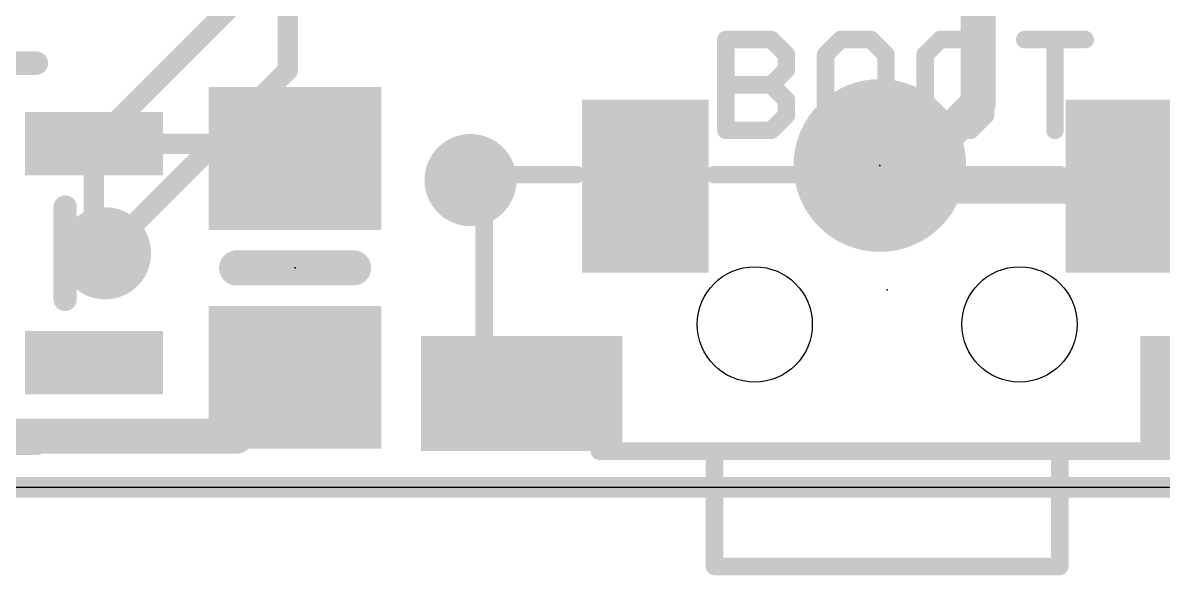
# Model space of a CAD drawing. Extents: x -12.7 to 25.5, y -9.7 to 9.7.
# Drawn here: x 9.57 to 19.48, y -9.65 to -4.86 of the extents above; entities that cross this region are included whole.
import ezdxf

# ---------------------------------------------------------------- set-up
doc = ezdxf.new("R2010")
doc.units = 0
for name, color, linetype in [('1', 12, 'CONTINUOUS'), ('16', 132, 'CONTINUOUS'), ('18', 110, 'CONTINUOUS'), ('20', 53, 'CONTINUOUS'), ('21', 40, 'CONTINUOUS'), ('23', 53, 'CONTINUOUS'), ('24', 53, 'CONTINUOUS')]:
    doc.layers.add(name, color=color, linetype=linetype)

# ---------------------------------------------------------------- blocks, each defined once
blk = doc.blocks.new('RECT')
blk.add_solid([(-0.5, -0.5), (0.5, -0.5), (-0.5, 0.5), (0.5, 0.5)])
blk = doc.blocks.new('PIE')
at = {"const_width": 0.5}
blk.add_lwpolyline([(0, -0.25, 1), (0, 0.25, 1), (0, -0.25)], format="xyb", dxfattribs=at)
blk = doc.blocks.new('ROUNDV')
at = {"const_width": 0.5}
blk.add_lwpolyline([(0, -0.25, 1), (0, 0.25, 1), (0, -0.25)], format="xyb", dxfattribs=at)

msp = doc.modelspace()

# ---------------------------------------------------------------- linework, layer by layer
at = {"layer": '1'}
for points, const_width in [([(17.8736, -4.1006), (17.8736, -5.5579)], 0.3048), ([(10.1901, -5.908), (11.518, -4.5801)], 0.1778), ([(17.0815, -6.35), (17.8736, -5.5579)], 0.3048), ([(10.1901, -5.908), (11.811, -5.908)], 0.1778), ([(10.1901, -5.908), (10.1901, -6.858)], 0.1778), ([(11.811, -5.908), (11.938, -6.035)], 0.1778), ([(17.156, -6.2755), (17.0815, -6.35)], 0.3048), ([(19.1815, -6.2755), (17.156, -6.2755)], 0.3048), ([(10.287, -6.858), (10.1901, -6.858)], 0.1778), ([(11.4275, -8.4455), (11.938, -7.935)], 0.3048), ([(6.4795, -8.4455), (11.4275, -8.4455)], 0.3048), ([(25.4, -8.89), (0, -8.89)], 0.1778)]:
    msp.add_lwpolyline(points, dxfattribs=dict(at, const_width=const_width))
for points, const_width in [([(17.9275, -5.6118, 1), (17.8197, -5.504)], 0.1524), ([(17.7974, -5.5579, 1), (17.9498, -5.5579)], 0.1524), ([(10.1901, -5.8636, 1), (10.1901, -5.9525)], 0.0889), ([(10.2346, -5.908, 1), (10.1457, -5.908)], 0.0889), ([(10.1587, -5.8766, 1), (10.2215, -5.9394)], 0.0889), ([(11.8424, -5.8766, 1), (11.7796, -5.9394)], 0.0889), ([(11.811, -5.9525, 1), (11.811, -5.8636)], 0.0889), ([(11.9066, -6.0664, 1), (11.9694, -6.0036)], 0.0889), ([(17.156, -6.1993, 1), (17.156, -6.3517)], 0.1524), ([(17.2099, -6.3294, 1), (17.1021, -6.2216)], 0.1524), ([(19.1815, -6.3517, 1), (19.1815, -6.1993)], 0.1524), ([(17.0276, -6.2961, 1), (17.1354, -6.4039)], 0.1524), ([(17.0276, -6.2961, 1), (17.1354, -6.4039)], 0.1524), ([(10.1901, -6.8136, 1), (10.1901, -6.9025)], 0.0889), ([(10.1457, -6.858, 1), (10.2346, -6.858)], 0.0889), ([(10.287, -6.9025, 1), (10.287, -6.8136)], 0.0889), ([(11.9919, -7.9889, 1), (11.8841, -7.8811)], 0.1524), ([(11.3736, -8.3916, 1), (11.4814, -8.4994)], 0.1524), ([(11.4275, -8.5217, 1), (11.4275, -8.3693)], 0.1524)]:
    msp.add_lwpolyline(points, format="xyb", dxfattribs=dict(at, const_width=const_width))
at = {"layer": '16', "const_width": 0.1778}
for points in [[(11.8745, -3.3655), (11.8745, -5.2705)], [(11.8745, -5.2705), (10.287, -6.858)], [(17.018, -6.096), (17.0815, -6.1595)], [(17.0815, -6.1595), (17.0815, -6.35)], [(25.4, -8.89), (0, -8.89)]]:
    msp.add_lwpolyline(points, dxfattribs=at)
at = {"layer": '16', "const_width": 0.0889}
for points in [[(11.8301, -5.2705, 1), (11.919, -5.2705)], [(11.9059, -5.3019, 1), (11.8431, -5.2391)], [(17.0494, -6.0646, 1), (16.9866, -6.1274)], [(17.126, -6.1595, 1), (17.0371, -6.1595)], [(17.0501, -6.1909, 1), (17.1129, -6.1281)], [(17.0371, -6.35, 1), (17.126, -6.35)], [(10.2556, -6.8266, 1), (10.3184, -6.8894)]]:
    msp.add_lwpolyline(points, format="xyb", dxfattribs=at)
at = {"layer": '20'}
msp.add_line((22.86, -8.89), (2.54, -8.89), dxfattribs=at)
for centre in [(15.9315, -7.4755), (18.2315, -7.4755)]:
    msp.add_circle(centre, 0.5, dxfattribs=at)
at = {"layer": '21'}
for points, const_width in [([(15.681, -5.7912), (15.681, -5.0031)], 0.1524), ([(15.681, -5.0031), (16.075, -5.0031)], 0.1524), ([(16.075, -5.0031), (16.2064, -5.1345)], 0.1524), ([(16.6777, -5.0031), (16.5463, -5.1345)], 0.1524), ([(16.9404, -5.0031), (16.6777, -5.0031)], 0.1524), ([(17.0717, -5.1345), (16.9404, -5.0031)], 0.1524), ([(17.543, -5.0031), (17.4117, -5.1345)], 0.1524), ([(17.8057, -5.0031), (17.543, -5.0031)], 0.1524), ([(17.9371, -5.1345), (17.8057, -5.0031)], 0.1524), ([(18.277, -5.0031), (18.8024, -5.0031)], 0.1524), ([(18.5397, -5.7912), (18.5397, -5.0031)], 0.1524), ([(9.69, -5.208), (8.09, -5.208)], 0.2032), ([(16.2064, -5.1345), (16.2064, -5.2658)], 0.1524), ([(16.5463, -5.1345), (16.5463, -5.6599)], 0.1524), ([(17.0717, -5.6599), (17.0717, -5.1345)], 0.1524), ([(17.4117, -5.1345), (17.4117, -5.6599)], 0.1524), ([(17.9371, -5.6599), (17.9371, -5.1345)], 0.1524), ([(16.2064, -5.2658), (16.075, -5.3972)], 0.1524), ([(15.681, -5.3972), (16.075, -5.3972)], 0.1524), ([(16.075, -5.3972), (16.2064, -5.5285)], 0.1524), ([(16.2064, -5.5285), (16.2064, -5.6599)], 0.1524), ([(16.2064, -5.6599), (16.075, -5.7912)], 0.1524), ([(16.5463, -5.6599), (16.6777, -5.7912)], 0.1524), ([(16.9404, -5.7912), (17.0717, -5.6599)], 0.1524), ([(17.4117, -5.6599), (17.543, -5.7912)], 0.1524), ([(17.8057, -5.7912), (17.9371, -5.6599)], 0.1524), ([(16.075, -5.7912), (15.681, -5.7912)], 0.1524), ([(16.6777, -5.7912), (16.9404, -5.7912)], 0.1524), ([(17.543, -5.7912), (17.8057, -5.7912)], 0.1524), ([(13.5815, -7.6755), (13.5815, -6.1755)], 0.1524), ([(13.5815, -6.1755), (14.3815, -6.1755)], 0.1524), ([(15.5815, -6.1755), (18.5815, -6.1755)], 0.1524), ([(9.94, -6.458), (9.94, -7.258)], 0.2032), ([(12.446, -6.985), (11.43, -6.985)], 0.3048), ([(9.69, -8.508), (8.09, -8.508)], 0.2032), ([(14.5815, -8.5755), (15.5815, -8.5755)], 0.1524), ([(15.5815, -8.5755), (18.5815, -8.5755)], 0.1524), ([(15.5815, -8.5755), (15.5815, -9.5755)], 0.1524), ([(18.5815, -8.5755), (19.5815, -8.5755)], 0.1524), ([(18.5815, -9.5755), (18.5815, -8.5755)], 0.1524), ([(15.5815, -9.5755), (18.5815, -9.5755)], 0.1524)]:
    msp.add_lwpolyline(points, dxfattribs=dict(at, const_width=const_width))
for points, const_width in [([(15.7191, -5.0031, 1), (15.6429, -5.0031)], 0.0762), ([(15.681, -4.965, 1), (15.681, -5.0412)], 0.0762), ([(16.102, -4.9762, 1), (16.0481, -5.0301)], 0.0762), ([(16.075, -5.0412, 1), (16.075, -4.965)], 0.0762), ([(16.6777, -4.965, 1), (16.6777, -5.0412)], 0.0762), ([(16.7046, -5.0301, 1), (16.6507, -4.9762)], 0.0762), ([(16.9673, -4.9762, 1), (16.9134, -5.0301)], 0.0762), ([(16.9404, -5.0412, 1), (16.9404, -4.965)], 0.0762), ([(17.543, -4.965, 1), (17.543, -5.0412)], 0.0762), ([(17.57, -5.0301, 1), (17.5161, -4.9762)], 0.0762), ([(17.8327, -4.9762, 1), (17.7788, -5.0301)], 0.0762), ([(17.8057, -5.0412, 1), (17.8057, -4.965)], 0.0762), ([(18.277, -4.965, 1), (18.277, -5.0412)], 0.0762), ([(18.5778, -5.0031, 1), (18.5016, -5.0031)], 0.0762), ([(18.8024, -5.0412, 1), (18.8024, -4.965)], 0.0762), ([(9.69, -5.2588, 1), (9.69, -5.1572)], 0.1016), ([(16.2445, -5.1345, 1), (16.1683, -5.1345)], 0.0762), ([(16.1794, -5.1614, 1), (16.2333, -5.1075)], 0.0762), ([(16.5844, -5.1345, 1), (16.5082, -5.1345)], 0.0762), ([(16.5194, -5.1075, 1), (16.5733, -5.1614)], 0.0762), ([(17.1098, -5.1345, 1), (17.0336, -5.1345)], 0.0762), ([(17.0448, -5.1614, 1), (17.0987, -5.1075)], 0.0762), ([(17.4498, -5.1345, 1), (17.3736, -5.1345)], 0.0762), ([(17.3848, -5.1075, 1), (17.4386, -5.1614)], 0.0762), ([(17.9752, -5.1345, 1), (17.899, -5.1345)], 0.0762), ([(17.9101, -5.1614, 1), (17.964, -5.1075)], 0.0762), ([(16.1683, -5.2658, 1), (16.2445, -5.2658)], 0.0762), ([(16.2333, -5.2928, 1), (16.1794, -5.2389)], 0.0762), ([(15.681, -5.3591, 1), (15.681, -5.4353)], 0.0762), ([(16.102, -5.3702, 1), (16.0481, -5.4241)], 0.0762), ([(16.0481, -5.3702, 1), (16.102, -5.4241)], 0.0762), ([(16.075, -5.4353, 1), (16.075, -5.3591)], 0.0762), ([(16.2445, -5.5285, 1), (16.1683, -5.5285)], 0.0762), ([(16.1794, -5.5555, 1), (16.2333, -5.5016)], 0.0762), ([(16.1683, -5.6599, 1), (16.2445, -5.6599)], 0.0762), ([(16.2333, -5.6868, 1), (16.1794, -5.6329)], 0.0762), ([(16.5733, -5.6329, 1), (16.5194, -5.6868)], 0.0762), ([(16.5082, -5.6599, 1), (16.5844, -5.6599)], 0.0762), ([(17.0336, -5.6599, 1), (17.1098, -5.6599)], 0.0762), ([(17.0987, -5.6868, 1), (17.0448, -5.6329)], 0.0762), ([(17.4386, -5.6329, 1), (17.3848, -5.6868)], 0.0762), ([(17.3736, -5.6599, 1), (17.4498, -5.6599)], 0.0762), ([(17.899, -5.6599, 1), (17.9752, -5.6599)], 0.0762), ([(17.964, -5.6868, 1), (17.9101, -5.6329)], 0.0762), ([(15.681, -5.7531, 1), (15.681, -5.8293)], 0.0762), ([(16.0481, -5.7643, 1), (16.102, -5.8181)], 0.0762), ([(16.075, -5.8293, 1), (16.075, -5.7531)], 0.0762), ([(16.6777, -5.7531, 1), (16.6777, -5.8293)], 0.0762), ([(16.6507, -5.8181, 1), (16.7046, -5.7643)], 0.0762), ([(16.9134, -5.7643, 1), (16.9673, -5.8181)], 0.0762), ([(16.9404, -5.8293, 1), (16.9404, -5.7531)], 0.0762), ([(17.543, -5.7531, 1), (17.543, -5.8293)], 0.0762), ([(17.5161, -5.8181, 1), (17.57, -5.7643)], 0.0762), ([(17.7788, -5.7643, 1), (17.8327, -5.8181)], 0.0762), ([(17.8057, -5.8293, 1), (17.8057, -5.7531)], 0.0762), ([(15.6429, -5.7912, 1), (15.7191, -5.7912)], 0.0762), ([(18.5016, -5.7912, 1), (18.5778, -5.7912)], 0.0762), ([(13.6196, -6.1755, 1), (13.5434, -6.1755)], 0.0762), ([(13.5815, -6.1374, 1), (13.5815, -6.2136)], 0.0762), ([(14.3815, -6.2136, 1), (14.3815, -6.1374)], 0.0762), ([(15.5815, -6.1374, 1), (15.5815, -6.2136)], 0.0762), ([(18.5815, -6.2136, 1), (18.5815, -6.1374)], 0.0762), ([(9.9908, -6.458, 1), (9.8892, -6.458)], 0.1016), ([(11.43, -6.9088, 1), (11.43, -7.0612)], 0.1524), ([(12.446, -7.0612, 1), (12.446, -6.9088)], 0.1524), ([(9.8892, -7.258, 1), (9.9908, -7.258)], 0.1016), ([(13.5434, -7.6755, 1), (13.6196, -7.6755)], 0.0762), ([(9.69, -8.5588, 1), (9.69, -8.4572)], 0.1016), ([(14.5815, -8.5374, 1), (14.5815, -8.6136)], 0.0762), ([(15.5815, -8.5374, 1), (15.5815, -8.6136)], 0.0762), ([(15.6196, -8.5755, 1), (15.5434, -8.5755)], 0.0762), ([(15.5815, -8.6136, 1), (15.5815, -8.5374)], 0.0762), ([(18.5815, -8.5374, 1), (18.5815, -8.6136)], 0.0762), ([(18.6196, -8.5755, 1), (18.5434, -8.5755)], 0.0762), ([(18.5815, -8.6136, 1), (18.5815, -8.5374)], 0.0762), ([(15.5815, -9.5374, 1), (15.5815, -9.6136)], 0.0762), ([(18.5815, -9.6136, 1), (18.5815, -9.5374)], 0.0762), ([(15.5434, -9.5755, 1), (15.6196, -9.5755)], 0.0762), ([(18.5434, -9.5755, 1), (18.6196, -9.5755)], 0.0762)]:
    msp.add_lwpolyline(points, format="xyb", dxfattribs=dict(at, const_width=const_width))
at = {"layer": '23'}
for p in [(11.938, -6.985), (17.0815, -7.1755)]:
    msp.add_point(p, dxfattribs=at)
at = {"layer": '24'}
msp.add_point((17.018, -6.096), dxfattribs=at)

# ---------------------------------------------------------------- block references
at = {"layer": '1'}
for p, xscale, yscale, rotation in [((11.938, -6.035), 1.24, 1.5, 270), ((14.9815, -6.2755), 1.5, 1.1, 90), ((19.1815, -6.2755), 1.5, 1.1, 90), ((10.1901, -5.908), 0.55, 1.2, 270), ((11.938, -7.935), 1.24, 1.5, 270), ((10.1901, -7.808), 0.55, 1.2, 270)]:
    msp.add_blockref('RECT', p, dxfattribs=dict(at, xscale=xscale, yscale=yscale, rotation=rotation))
at = {"layer": '1', "xscale": 1.75, "rotation": 180}
for p in [(13.9065, -8.0755), (20.1565, -8.0755)]:
    msp.add_blockref('RECT', p, dxfattribs=at)
at = {"layer": '16', "xscale": 1.5, "yscale": 1.5}
msp.add_blockref('PIE', (17.018, -6.096), dxfattribs=at)
at = {"layer": '18', "xscale": 0.8001, "yscale": 0.8001}
for p in [(13.462, -6.223), (13.462, -6.223), (17.0815, -6.35), (17.0815, -6.35), (10.287, -6.858), (10.287, -6.858)]:
    msp.add_blockref('ROUNDV', p, dxfattribs=at)

doc.saveas('drawing.dxf')
